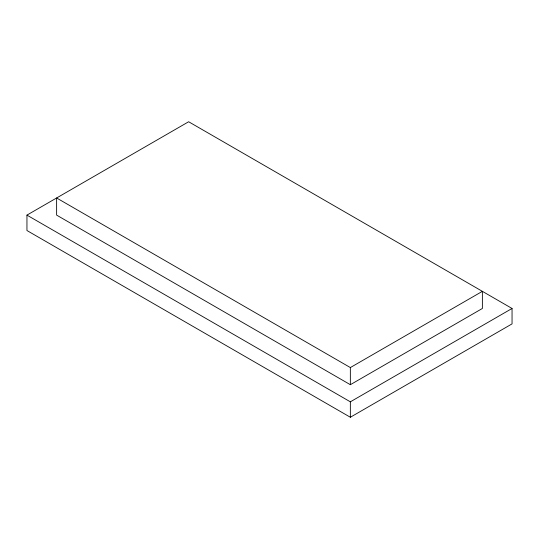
<?xml version="1.0" encoding="UTF-8"?>
<svg xmlns="http://www.w3.org/2000/svg" width="539" height="539" viewBox="0 0 539 539"><rect width="100%" height="100%" fill="white"/><g stroke="black" fill="none" stroke-linecap="round" stroke-linejoin="round"><path stroke-width="0.81" d="M26.95 215.115L188.65 121.753L512.05 308.47L512.05 323.885L350.35 417.247L26.95 230.53L26.95 215.115L350.35 401.824L512.05 308.47M350.35 367.564L482.378 291.343L482.378 308.47L350.35 384.698L56.622 215.115L56.622 197.981L350.35 367.564L350.35 384.698M350.35 401.824L350.35 417.247"/></g></svg>
